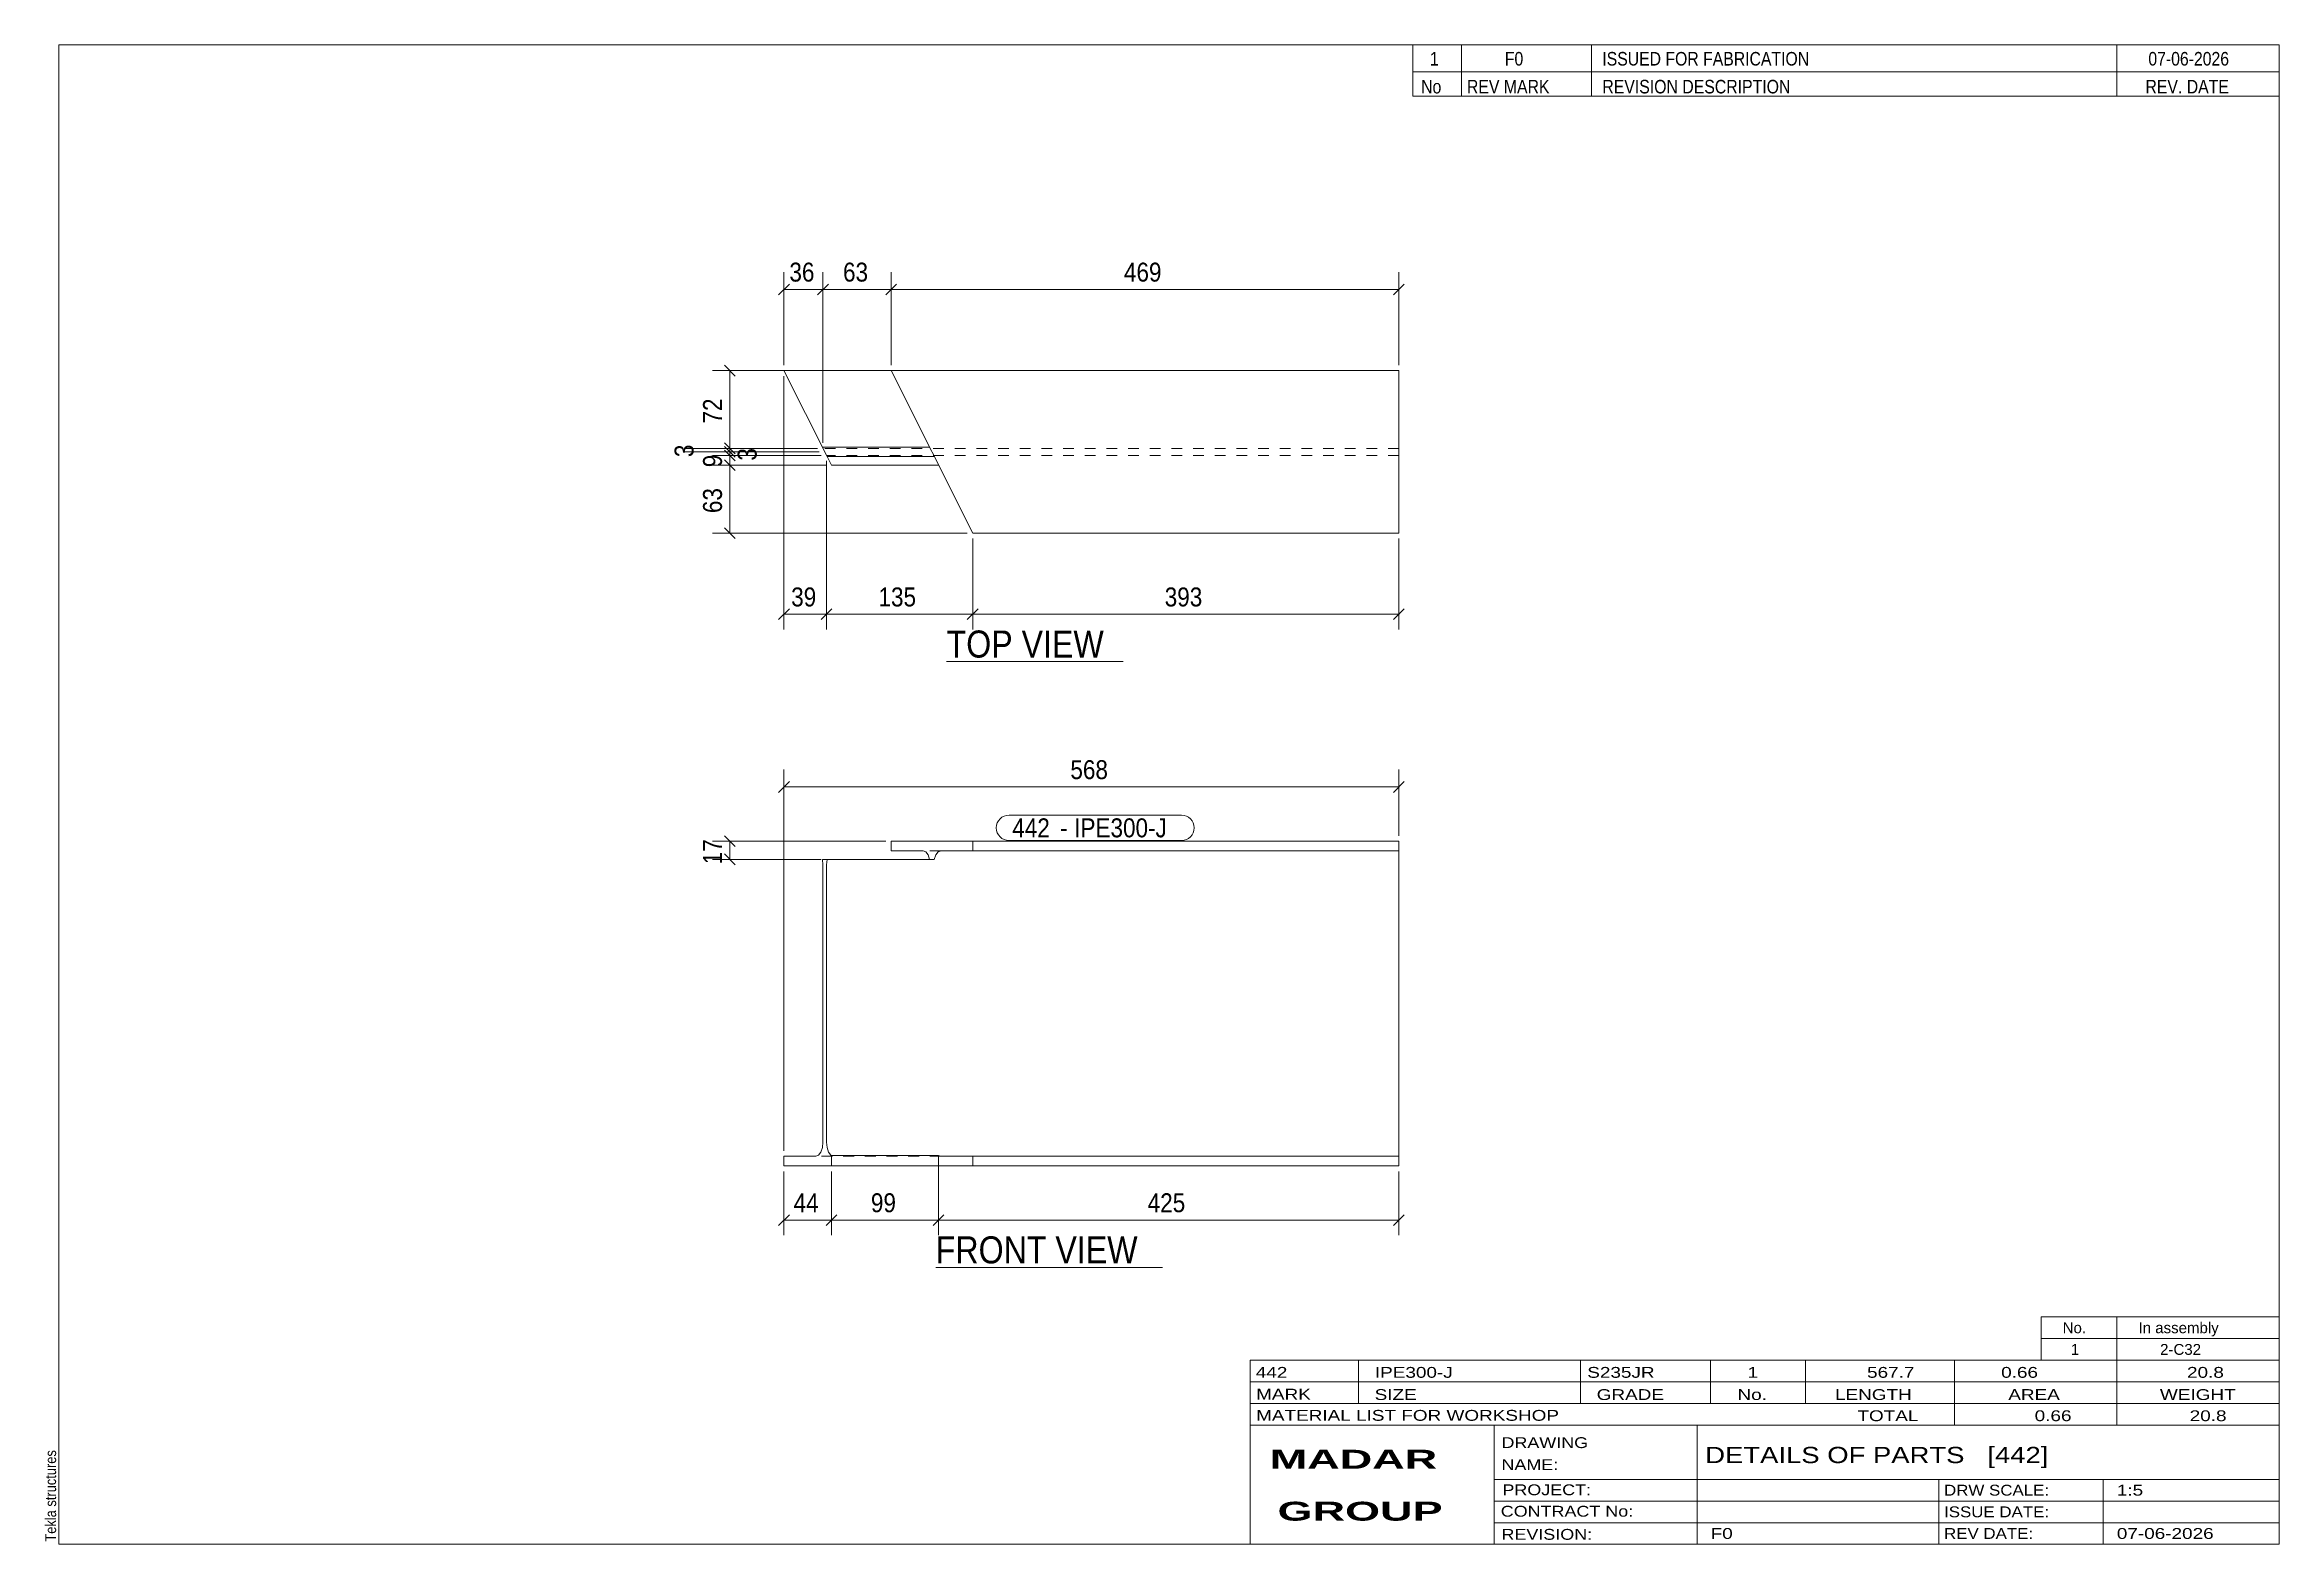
# Model space of a CAD drawing. Header units: millimetres. Extents: x 2 to 415, y 5 to 282.
import ezdxf

# ---------------------------------------------------------------- set-up
doc = ezdxf.new("R2010")
doc.units = ezdxf.units.MM
doc.linetypes.add('XKITLINE00', pattern=[0])
doc.linetypes.add('XKITLINE02', pattern=[4, 2, -2])
for name, color, linetype, lineweight in [('Dimensions', 7, 'Continuous', 0), ('DrawingSheet', 5, 'Continuous', 0), ('OtherObjectType', 7, 'Continuous', 0), ('Part', 2, 'Continuous', 0), ('PartMark', 7, 'Continuous', 0)]:
    doc.layers.add(name, color=color, linetype=linetype, lineweight=lineweight)
doc.styles.add('ARIAL', font='ARIAL.TTF')
doc.styles.add('ARIAL_BOLD', font='ARIALBD.TTF')
doc.styles.add('ARIAL_NARROW', font='ARIALN.TTF')

# ---------------------------------------------------------------- blocks, each defined once
blk = doc.blocks.new('*A1')
at = {"layer": 'Part', "color": 2, "linetype": 'XKITLINE00', "lineweight": 0}
for p, q in [((252.44, 134.89), (158.7, 134.89)), ((158.7, 134.89), (158.7, 133.09)), ((164.59, 133.09), (158.7, 133.09)), ((164.59, 133.09), (165.09, 132.89)), ((165.09, 132.89), (165.51, 132.33)), ((165.51, 132.33), (165.79, 131.49)), ((166.93, 132.33), (166.64, 131.49)), ((167.35, 132.89), (166.93, 132.33)), ((167.35, 132.89), (167.44, 132.93)), ((167.85, 133.09), (167.44, 132.93)), ((252.44, 133.09), (167.85, 133.09)), ((173.74, 133.09), (173.74, 134.89)), ((252.44, 79.29), (252.44, 134.89)), ((146, 131.49), (146.1, 130.49)), ((166.64, 131.49), (146, 131.49)), ((146.1, 130.49), (146.1, 79.29)), ((146.75, 130.49), (146.85, 131.49)), ((146.75, 79.29), (146.75, 130.49)), ((146.1, 79.29), (146, 78.3)), ((146.85, 78.3), (146.75, 79.29)), ((252.44, 76.69), (252.44, 79.29)), ((138.9, 74.89), (138.9, 76.69)), ((144.79, 76.69), (138.9, 76.69)), ((252.44, 74.89), (138.9, 74.89)), ((145.29, 76.89), (144.79, 76.69)), ((145.72, 77.45), (145.29, 76.89)), ((146, 78.3), (145.72, 77.45)), ((147.13, 77.45), (146.85, 78.3)), ((147.56, 76.89), (147.13, 77.45)), ((147.65, 76.85), (147.56, 76.89)), ((147.65, 74.89), (147.65, 76.85)), ((167.44, 76.85), (147.65, 76.85)), ((167.44, 74.89), (167.44, 76.85)), ((167.44, 76.85), (167.85, 76.69)), ((252.44, 76.69), (167.85, 76.69)), ((173.74, 74.89), (173.74, 76.69)), ((252.44, 74.89), (252.44, 76.69))]:
    blk.add_line(p, q, dxfattribs=at)
at = {"layer": 'Part', "color": 7, "linetype": 'XKITLINE02', "lineweight": 0}
for p, q in [((167.85, 133.09), (164.59, 133.09)), ((167.85, 76.69), (144.79, 76.69)), ((252.44, 76.89), (252.44, 78.3)), ((252.44, 76.69), (252.44, 76.89))]:
    blk.add_line(p, q, dxfattribs=at)
blk = doc.blocks.new('*A2')
at = {"layer": 'Part', "color": 2, "linetype": 'XKITLINE00', "lineweight": 0}
for p, q in [((252.44, 221.79), (138.9, 221.79)), ((138.9, 221.79), (146.85, 205.94)), ((173.74, 191.79), (158.7, 221.79)), ((252.44, 191.79), (252.44, 221.79)), ((146, 207.64), (165.79, 207.64)), ((147.65, 204.35), (146.85, 205.94)), ((146.85, 205.94), (166.64, 205.94)), ((167.44, 204.35), (147.65, 204.35)), ((252.44, 191.79), (173.74, 191.79))]:
    blk.add_line(p, q, dxfattribs=at)
at = {"layer": 'Part', "color": 7, "linetype": 'XKITLINE02', "lineweight": 0}
for p, q in [((252.44, 207.44), (146.1, 207.44)), ((252.44, 206.14), (146.75, 206.14))]:
    blk.add_line(p, q, dxfattribs=at)
blk = doc.blocks.new('*A3')
at = {"layer": 'DrawingSheet', "color": 5, "linetype": 'XKITLINE00', "lineweight": 0}
for p, q in [((415, 282), (5, 282)), ((5, 282), (5, 5)), ((415, 5), (415, 282)), ((5, 5), (415, 5))]:
    blk.add_line(p, q, dxfattribs=at)
at = {"layer": 'DrawingSheet', "color": 5, "style": 'ARIAL', "width": 0.85}
blk.add_text('Tekla structures', height=2, rotation=90, dxfattribs=at).set_placement((4.5, 5.5))
blk = doc.blocks.new('*A4')
at = {"layer": 'OtherObjectType', "color": 7, "linetype": 'XKITLINE00', "lineweight": 0}
for p, q in [((371, 47), (415, 47)), ((371, 43), (371, 47)), ((385, 43), (385, 47)), ((415, 43), (415, 47)), ((371, 43), (415, 43)), ((371, 39), (371, 43)), ((385, 39), (385, 43)), ((415, 39), (415, 43)), ((371, 39), (415, 39))]:
    blk.add_line(p, q, dxfattribs=at)
at = {"layer": 'OtherObjectType', "color": 7, "style": 'ARIAL_NARROW', "width": 1.211571}
for s, p in [('No.', (375, 44)), ('In assembly', (389, 44)), ('1', (376.5, 40)), ('2-C32', (392.99, 40))]:
    blk.add_text(s, height=2, dxfattribs=at).set_placement(p)
blk = doc.blocks.new('*A5')
at = {"layer": 'OtherObjectType', "color": 7, "linetype": 'XKITLINE00', "lineweight": 0}
for p, q in [((255, 282), (415, 282)), ((415, 282), (255, 282)), ((255, 282), (255, 277)), ((264, 282), (264, 277)), ((288, 282), (288, 277)), ((385, 282), (385, 277)), ((415, 282), (415, 277)), ((255, 277), (415, 277)), ((255, 277), (255, 272.5)), ((255, 277), (415, 277)), ((264, 277), (264, 272.5)), ((288, 277), (288, 272.5)), ((385, 277), (385, 272.5)), ((415, 277), (415, 272.5)), ((415, 272.5), (255, 272.5))]:
    blk.add_line(p, q, dxfattribs=at)
at = {"layer": 'OtherObjectType', "color": 7, "style": 'ARIAL_NARROW'}
for s, width, p in [('1', 1.017001, (258.16, 278.15)), ('F0', 1.017001, (272, 278.15)), ('ISSUED FOR FABRICATION', 1.017001, (290, 278.15)), ('07-06-2026', 1.017001, (390.82, 278.15)), ('No', 1.02, (256.54, 273)), ('REV MARK', 1.02, (265, 273)), ('REVISION DESCRIPTION', 1.02, (290, 273)), ('REV. DATE', 1.02, (390.28, 273))]:
    blk.add_text(s, height=2.5, dxfattribs=dict(at, width=width)).set_placement(p)
blk = doc.blocks.new('*A6')
at = {"layer": 'OtherObjectType', "color": 7, "linetype": 'XKITLINE00', "lineweight": 0}
for p, q in [((225, 39), (415, 39)), ((225, 39), (225, 35)), ((225, 39), (415, 39)), ((245, 35), (245, 39)), ((286, 35), (286, 39)), ((310, 35), (310, 39)), ((327.5, 35), (327.5, 39)), ((355, 35), (355, 39)), ((385, 35), (385, 39)), ((415, 35), (415, 39)), ((225, 35), (415, 35)), ((225, 35), (225, 5)), ((225, 35), (415, 35)), ((245, 31), (245, 35)), ((286, 31), (286, 35)), ((310, 31), (310, 35)), ((327.5, 31), (327.5, 35)), ((355, 31), (355, 35)), ((385, 31), (385, 35)), ((415, 31), (415, 35)), ((225, 31), (415, 31)), ((355, 27), (355, 31)), ((385, 27), (385, 31)), ((415, 27), (415, 31)), ((225, 27), (415, 27)), ((270, 21), (270, 27)), ((307.5, 17), (307.5, 27)), ((415, 21), (415, 27)), ((270, 21), (270, 5)), ((415, 17), (415, 21)), ((270, 17), (415, 17)), ((307.5, 5), (307.5, 17)), ((352.16, 13), (352.16, 17)), ((382.5, 5), (382.5, 17)), ((415, 13), (415, 17)), ((270, 13), (415, 13)), ((352.16, 5), (352.16, 13)), ((415, 9), (415, 13)), ((270, 9), (415, 9)), ((415, 5), (415, 9)), ((225, 5), (415, 5)), ((262.5, 5), (415, 5))]:
    blk.add_line(p, q, dxfattribs=at)
at = {"layer": 'OtherObjectType', "color": 7, "style": 'ARIAL_NARROW'}
for s, height, width, p in [('442', 2, 1.525501, (226.01, 35.76)), ('IPE300-J', 2, 1.525501, (248, 35.76)), ('S235JR', 2, 1.525501, (287.22, 35.76)), ('1', 2, 1.525501, (316.82, 35.76)), ('567.7', 2, 1.525501, (338.88, 35.76)), ('0.66', 2, 1.525501, (363.64, 35.76)), ('20.8', 2, 1.525501, (397.96, 35.76)), ('MARK', 2, 1.525501, (226.08, 31.73)), ('SIZE', 2, 1.525501, (247.96, 31.66)), ('GRADE', 2, 1.525501, (288.96, 31.66)), ('No.', 2, 1.525501, (314.96, 31.66)), ('LENGTH', 2, 1.525501, (332.96, 31.66)), ('AREA', 2, 1.525501, (364.96, 31.66)), ('WEIGHT', 2, 1.525501, (392.96, 31.66)), ('MATERIAL LIST FOR WORKSHOP', 2, 1.525501, (226.08, 27.82)), ('TOTAL', 2, 1.525501, (337.1, 27.75)), ('0.66', 2, 1.525501, (369.83, 27.75)), ('20.8', 2, 1.525501, (398.45, 27.75)), ('DRAWING', 2, 1.445, (271.38, 22.78)), ('NAME:', 2, 1.445, (271.38, 18.72)), ('DETAILS OF PARTS   [442]', 3, 1.474651, (309, 20)), ('PROJECT:', 2, 1.445, (271.55, 14.07)), ('DRW SCALE:', 2, 1.36, (353.1, 14)), ('1:5', 2, 1.525501, (385, 14)), ('CONTRACT No:', 2, 1.445, (271.25, 10.11)), ('ISSUE DATE:', 2, 1.36, (353.1, 10)), ('REVISION:', 2, 1.445, (271.38, 5.84)), ('F0', 2, 1.525501, (310, 6)), ('REV DATE:', 2, 1.36, (353.1, 6)), ('07-06-2026', 2, 1.525501, (385, 6))]:
    blk.add_text(s, height=height, dxfattribs=dict(at, width=width)).set_placement(p)
at = {"layer": 'OtherObjectType', "color": 1, "style": 'ARIAL_BOLD', "width": 1.7}
for s, p in [('MADAR ', (228.58, 18.97)), ('GROUP', (230.03, 9.37))]:
    blk.add_text(s, height=3.5, dxfattribs=at).set_placement(p)
blk = doc.blocks.new('*A7')
at = {"layer": 'Dimensions', "color": 7, "linetype": 'XKITLINE00', "lineweight": 0}
for p, q in [((157.7, 134.89), (125.7, 134.89)), ((127.91, 135.88), (129.89, 133.9)), ((127.91, 132.51), (129.89, 130.53)), ((128.9, 131.52), (128.9, 134.89)), ((145.75, 131.52), (125.7, 131.52))]:
    blk.add_line(p, q, dxfattribs=at)
at = {"layer": 'Dimensions', "color": 3}
for p in [(128.9, 134.89), (128.9, 131.52)]:
    blk.add_point(p, dxfattribs=at)
at = {"layer": 'Dimensions', "color": 3, "style": 'ARIAL', "width": 0.85}
blk.add_text('17', height=3.5, rotation=90.0002, dxfattribs=at).set_placement((127.45, 130.61))
blk = doc.blocks.new('*A8')
at = {"layer": 'Dimensions', "color": 7, "linetype": 'XKITLINE00', "lineweight": 0}
for p, q in [((139.89, 145.88), (137.91, 143.9)), ((138.9, 77.69), (138.9, 148.09)), ((138.9, 144.89), (252.44, 144.89)), ((253.43, 145.88), (251.45, 143.9)), ((252.44, 135.89), (252.44, 148.09))]:
    blk.add_line(p, q, dxfattribs=at)
at = {"layer": 'Dimensions', "color": 3}
for p in [(138.9, 144.89), (252.44, 144.89)]:
    blk.add_point(p, dxfattribs=at)
at = {"layer": 'Dimensions', "color": 3, "style": 'ARIAL', "width": 0.85}
blk.add_text('568', height=3.5, dxfattribs=at).set_placement((191.78, 146.34))
blk = doc.blocks.new('*A9')
at = {"layer": 'Dimensions', "color": 7, "linetype": 'XKITLINE00', "lineweight": 0}
for p, q in [((138.9, 73.89), (138.9, 62.09)), ((147.65, 73.89), (147.65, 62.09)), ((139.89, 65.88), (137.91, 63.9)), ((138.9, 64.89), (147.65, 64.89)), ((148.64, 65.88), (146.66, 63.9))]:
    blk.add_line(p, q, dxfattribs=at)
at = {"layer": 'Dimensions', "color": 3}
for p in [(138.9, 64.89), (147.65, 64.89)]:
    blk.add_point(p, dxfattribs=at)
at = {"layer": 'Dimensions', "color": 3, "style": 'ARIAL', "width": 0.85}
blk.add_text('44', height=3.5, dxfattribs=at).set_placement((140.68, 66.34))
blk = doc.blocks.new('*A10')
at = {"layer": 'Dimensions', "color": 7, "linetype": 'XKITLINE00', "lineweight": 0}
for p, q in [((167.44, 75.69), (167.44, 62.09)), ((147.65, 73.89), (147.65, 62.09)), ((148.64, 65.88), (146.66, 63.9)), ((147.65, 64.89), (167.44, 64.89)), ((168.43, 65.88), (166.45, 63.9))]:
    blk.add_line(p, q, dxfattribs=at)
at = {"layer": 'Dimensions', "color": 3}
for p in [(147.65, 64.89), (167.44, 64.89)]:
    blk.add_point(p, dxfattribs=at)
at = {"layer": 'Dimensions', "color": 3, "style": 'ARIAL', "width": 0.85}
blk.add_text('99', height=3.5, dxfattribs=at).set_placement((154.95, 66.34))
blk = doc.blocks.new('*A11')
at = {"layer": 'Dimensions', "color": 7, "linetype": 'XKITLINE00', "lineweight": 0}
for p, q in [((167.44, 75.69), (167.44, 62.09)), ((252.44, 73.89), (252.44, 62.09)), ((168.43, 65.88), (166.45, 63.9)), ((167.44, 64.89), (252.44, 64.89)), ((253.43, 65.88), (251.45, 63.9))]:
    blk.add_line(p, q, dxfattribs=at)
at = {"layer": 'Dimensions', "color": 3}
for p in [(167.44, 64.89), (252.44, 64.89)]:
    blk.add_point(p, dxfattribs=at)
at = {"layer": 'Dimensions', "color": 3, "style": 'ARIAL', "width": 0.85}
blk.add_text('425', height=3.5, dxfattribs=at).set_placement((206.05, 66.34))
blk = doc.blocks.new('*A12')
at = {"layer": 'PartMark', "color": 7, "linetype": 'XKITLINE00', "lineweight": 0}
for p, q in [((180.45, 139.69), (212.29, 139.69)), ((180.45, 134.99), (212.29, 134.99))]:
    blk.add_line(p, q, dxfattribs=at)
for centre, start, end in [((180.45, 137.34), 90, 270), ((212.29, 137.34), 270, 90)]:
    blk.add_arc(centre, 2.35, start, end, dxfattribs=at)
at = {"layer": 'PartMark', "color": 1, "style": 'ARIAL', "width": 0.85}
blk.add_text('442', height=3.5, dxfattribs=at).set_placement((181.05, 135.59))
at = {"layer": 'PartMark', "color": 3, "style": 'ARIAL', "width": 0.85}
for s, p in [('-', (189.88, 135.59)), ('IPE300-J', (192.49, 135.59))]:
    blk.add_text(s, height=3.5, dxfattribs=at).set_placement(p)
blk = doc.blocks.new('*A13')
at = {"layer": 'OtherObjectType', "color": 7, "linetype": 'XKITLINE00', "lineweight": 0}
blk.add_line((166.92, 56.14), (208.77, 56.14), dxfattribs=at)
at = {"layer": 'OtherObjectType', "color": 3, "style": 'ARIAL', "width": 0.85}
blk.add_text('FRONT VIEW', height=5, dxfattribs=at).set_placement((166.92, 56.89))
blk = doc.blocks.new('*A14')
at = {"layer": 'Dimensions', "color": 7, "linetype": 'XKITLINE00', "lineweight": 0}
for p, q in [((146.65, 204.35), (125.7, 204.35)), ((127.91, 205.34), (129.89, 203.36)), ((128.9, 191.79), (128.9, 204.35)), ((172.74, 191.79), (125.7, 191.79)), ((127.91, 192.78), (129.89, 190.8))]:
    blk.add_line(p, q, dxfattribs=at)
at = {"layer": 'Dimensions', "color": 3}
for p in [(128.9, 204.35), (128.9, 191.79)]:
    blk.add_point(p, dxfattribs=at)
at = {"layer": 'Dimensions', "color": 3, "style": 'ARIAL', "width": 0.85}
blk.add_text('63', height=3.5, rotation=90.0002, dxfattribs=at).set_placement((127.45, 195.48))
blk = doc.blocks.new('*A15')
at = {"layer": 'Dimensions', "color": 7, "linetype": 'XKITLINE00', "lineweight": 0}
for p, q in [((127.91, 207.13), (129.89, 205.15)), ((145.75, 206.14), (125.7, 206.14)), ((146.65, 204.35), (125.7, 204.35)), ((127.91, 205.34), (129.89, 203.36)), ((128.9, 204.35), (128.9, 206.14))]:
    blk.add_line(p, q, dxfattribs=at)
at = {"layer": 'Dimensions', "color": 3}
for p in [(128.9, 206.14), (128.9, 204.35)]:
    blk.add_point(p, dxfattribs=at)
at = {"layer": 'Dimensions', "color": 3, "style": 'ARIAL', "width": 0.85}
blk.add_text('9', height=3.5, rotation=90.0002, dxfattribs=at).set_placement((127.45, 203.95))
blk = doc.blocks.new('*A16')
at = {"layer": 'Dimensions', "color": 7, "linetype": 'XKITLINE00', "lineweight": 0}
for p, q in [((145.42, 206.79), (126.1, 206.79)), ((127.91, 207.78), (129.89, 205.8)), ((127.91, 207.13), (129.89, 205.15)), ((128.9, 206.14), (128.9, 206.79)), ((145.75, 206.14), (126.1, 206.14))]:
    blk.add_line(p, q, dxfattribs=at)
at = {"layer": 'Dimensions', "color": 3}
for p in [(128.9, 206.79), (128.9, 206.14)]:
    blk.add_point(p, dxfattribs=at)
at = {"layer": 'Dimensions', "color": 3, "style": 'ARIAL', "width": 0.85}
blk.add_text('3', height=3.5, rotation=90.0002, dxfattribs=at).set_placement((133.85, 205.17))
blk = doc.blocks.new('*A17')
at = {"layer": 'Dimensions', "color": 7, "linetype": 'XKITLINE00', "lineweight": 0}
for p, q in [((145.1, 207.44), (120.45, 207.44)), ((145.42, 206.79), (120.45, 206.79)), ((127.91, 208.43), (129.89, 206.45)), ((127.91, 207.78), (129.89, 205.8)), ((128.9, 206.79), (128.9, 207.44))]:
    blk.add_line(p, q, dxfattribs=at)
at = {"layer": 'Dimensions', "color": 3}
for p in [(128.9, 207.44), (128.9, 206.79)]:
    blk.add_point(p, dxfattribs=at)
at = {"layer": 'Dimensions', "color": 3, "style": 'ARIAL', "width": 0.85}
blk.add_text('3', height=3.5, rotation=90.0002, dxfattribs=at).set_placement((122.2, 205.82))
blk = doc.blocks.new('*A18')
at = {"layer": 'Dimensions', "color": 7, "linetype": 'XKITLINE00', "lineweight": 0}
for p, q in [((157.7, 221.79), (125.7, 221.79)), ((127.91, 222.78), (129.89, 220.8)), ((128.9, 207.44), (128.9, 221.79)), ((145.1, 207.44), (125.7, 207.44)), ((127.91, 208.43), (129.89, 206.45))]:
    blk.add_line(p, q, dxfattribs=at)
at = {"layer": 'Dimensions', "color": 3}
for p in [(128.9, 221.79), (128.9, 207.44)]:
    blk.add_point(p, dxfattribs=at)
at = {"layer": 'Dimensions', "color": 3, "style": 'ARIAL', "width": 0.85}
blk.add_text('72', height=3.5, rotation=90.0002, dxfattribs=at).set_placement((127.45, 212.02))
blk = doc.blocks.new('*A19')
at = {"layer": 'Dimensions', "color": 7, "linetype": 'XKITLINE00', "lineweight": 0}
for p, q in [((138.9, 222.79), (138.9, 239.99)), ((146.1, 208.44), (146.1, 239.99)), ((139.89, 237.78), (137.91, 235.8)), ((138.9, 236.79), (146.1, 236.79)), ((147.09, 237.78), (145.11, 235.8))]:
    blk.add_line(p, q, dxfattribs=at)
at = {"layer": 'Dimensions', "color": 3}
for p in [(138.9, 236.79), (146.1, 236.79)]:
    blk.add_point(p, dxfattribs=at)
at = {"layer": 'Dimensions', "color": 3, "style": 'ARIAL', "width": 0.85}
blk.add_text('36', height=3.5, dxfattribs=at).set_placement((139.9, 238.24))
blk = doc.blocks.new('*A20')
at = {"layer": 'Dimensions', "color": 7, "linetype": 'XKITLINE00', "lineweight": 0}
for p, q in [((146.1, 208.44), (146.1, 239.99)), ((158.7, 222.79), (158.7, 239.99)), ((147.09, 237.78), (145.11, 235.8)), ((146.1, 236.79), (158.7, 236.79)), ((159.68, 237.78), (157.71, 235.8))]:
    blk.add_line(p, q, dxfattribs=at)
at = {"layer": 'Dimensions', "color": 3}
for p in [(146.1, 236.79), (158.7, 236.79)]:
    blk.add_point(p, dxfattribs=at)
at = {"layer": 'Dimensions', "color": 3, "style": 'ARIAL', "width": 0.85}
blk.add_text('63', height=3.5, dxfattribs=at).set_placement((149.8, 238.24))
blk = doc.blocks.new('*A21')
at = {"layer": 'Dimensions', "color": 7, "linetype": 'XKITLINE00', "lineweight": 0}
for p, q in [((158.7, 222.79), (158.7, 239.99)), ((252.44, 222.79), (252.44, 239.99)), ((159.68, 237.78), (157.71, 235.8)), ((158.7, 236.79), (252.44, 236.79)), ((253.43, 237.78), (251.45, 235.8))]:
    blk.add_line(p, q, dxfattribs=at)
at = {"layer": 'Dimensions', "color": 3}
for p in [(158.7, 236.79), (252.44, 236.79)]:
    blk.add_point(p, dxfattribs=at)
at = {"layer": 'Dimensions', "color": 3, "style": 'ARIAL', "width": 0.85}
blk.add_text('469', height=3.5, dxfattribs=at).set_placement((201.67, 238.24))
blk = doc.blocks.new('*A22')
at = {"layer": 'Dimensions', "color": 7, "linetype": 'XKITLINE00', "lineweight": 0}
for p, q in [((138.9, 220.79), (138.9, 173.99)), ((146.75, 205.14), (146.75, 173.99)), ((139.89, 177.78), (137.91, 175.8)), ((147.74, 177.78), (145.76, 175.8)), ((138.9, 176.79), (146.75, 176.79))]:
    blk.add_line(p, q, dxfattribs=at)
at = {"layer": 'Dimensions', "color": 3}
for p in [(138.9, 176.79), (146.75, 176.79)]:
    blk.add_point(p, dxfattribs=at)
at = {"layer": 'Dimensions', "color": 3, "style": 'ARIAL', "width": 0.85}
blk.add_text('39', height=3.5, dxfattribs=at).set_placement((140.23, 178.24))
blk = doc.blocks.new('*A23')
at = {"layer": 'Dimensions', "color": 7, "linetype": 'XKITLINE00', "lineweight": 0}
for p, q in [((146.75, 205.14), (146.75, 173.99)), ((173.74, 190.79), (173.74, 173.99)), ((147.74, 177.78), (145.76, 175.8)), ((174.73, 177.78), (172.75, 175.8)), ((146.75, 176.79), (173.74, 176.79))]:
    blk.add_line(p, q, dxfattribs=at)
at = {"layer": 'Dimensions', "color": 3}
for p in [(146.75, 176.79), (173.74, 176.79)]:
    blk.add_point(p, dxfattribs=at)
at = {"layer": 'Dimensions', "color": 3, "style": 'ARIAL', "width": 0.85}
blk.add_text('135', height=3.5, dxfattribs=at).set_placement((156.35, 178.24))
blk = doc.blocks.new('*A24')
at = {"layer": 'Dimensions', "color": 7, "linetype": 'XKITLINE00', "lineweight": 0}
for p, q in [((173.74, 190.79), (173.74, 173.99)), ((252.44, 190.79), (252.44, 173.99)), ((174.73, 177.78), (172.75, 175.8)), ((253.43, 177.78), (251.45, 175.8)), ((173.74, 176.79), (252.44, 176.79))]:
    blk.add_line(p, q, dxfattribs=at)
at = {"layer": 'Dimensions', "color": 3}
for p in [(173.74, 176.79), (252.44, 176.79)]:
    blk.add_point(p, dxfattribs=at)
at = {"layer": 'Dimensions', "color": 3, "style": 'ARIAL', "width": 0.85}
blk.add_text('393', height=3.5, dxfattribs=at).set_placement((209.2, 178.24))
blk = doc.blocks.new('*A25')
at = {"layer": 'OtherObjectType', "color": 7, "linetype": 'XKITLINE00', "lineweight": 0}
blk.add_line((168.92, 168.04), (201.52, 168.04), dxfattribs=at)
at = {"layer": 'OtherObjectType', "color": 3, "style": 'ARIAL', "width": 0.85}
blk.add_text('TOP VIEW', height=5, dxfattribs=at).set_placement((168.92, 168.79))

msp = doc.modelspace()

# ---------------------------------------------------------------- block references
at = {"lineweight": 0}
for name in ['*A3', '*A5', '*A19', '*A20', '*A21', '*A18', '*A22', '*A2', '*A17', '*A15', '*A16', '*A14', '*A23', '*A24', '*A25', '*A8', '*A12', '*A7', '*A1', '*A10', '*A11', '*A9', '*A13', '*A4', '*A6']:
    msp.add_blockref(name, (0, 0), dxfattribs=at)

doc.saveas('drawing.dxf')
